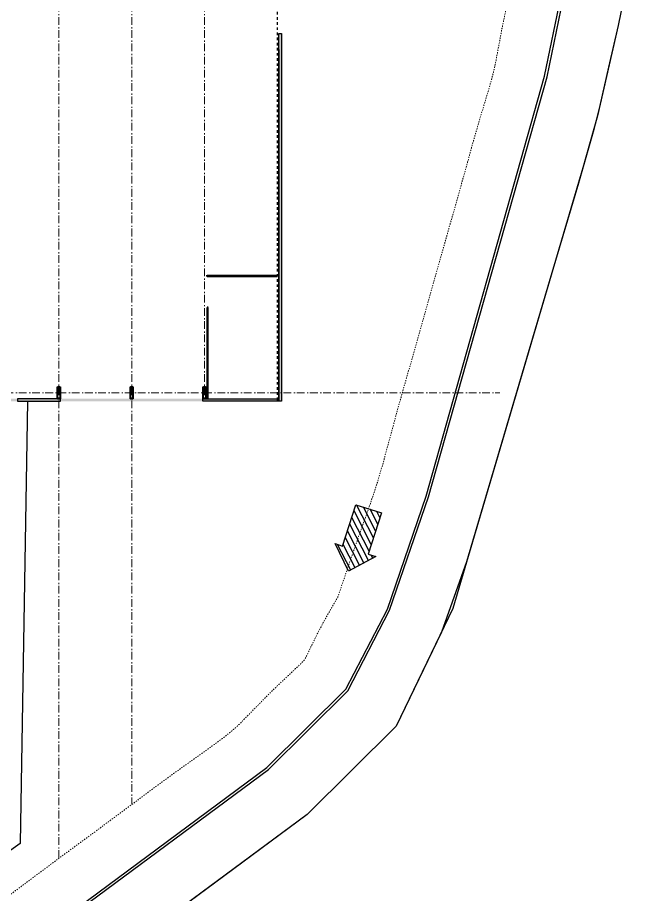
# Model space of a CAD drawing. Header units: millimetres. Extents: x 199 to 443, y 158 to 366.
# Drawn here: x 392.3 to 443.3, y 235.1 to 306.2 of the extents above; entities that cross this region are included whole.
import ezdxf

# ---------------------------------------------------------------- set-up
doc = ezdxf.new("R2010")
doc.units = ezdxf.units.MM
for name, pattern in [('DASHDOT2', [12.7, 6.35, -3.175, 0, -3.175]), ('STYLE_01', [0.416641, 0.208282, -0.208359]), ('STYLE_12', [1.04164, 0.625, -0.208282, 0.069427, -0.138931])]:
    doc.linetypes.add(name, pattern=pattern)
for name, color, linetype in [('000 - MUROS', 252, 'Continuous'), ('Caminos', 8, 'Continuous'), ('COTAS', 121, 'Continuous'), ('Mobiliario', 8, 'Continuous')]:
    doc.layers.add(name, color=color, linetype=linetype)
for name, color, linetype, lineweight in [('Durlock', 212, 'Continuous', 50), ('Eje-Columnas', 252, 'STYLE_12', 5), ('Terreno', 8, 'DASHDOT2', 9)]:
    doc.layers.add(name, color=color, linetype=linetype, lineweight=lineweight)

msp = doc.modelspace()

# ---------------------------------------------------------------- hatches: boundary and pattern name
at = {"layer": '000 - MUROS'}
h = msp.add_hatch(color=256, dxfattribs=at)
h.dxf.hatch_style = 1
h.paths.add_polyline_path([(413.365, 285.27), (407.697, 285.27), (407.697, 285.17), (413.365, 285.17)])
h.paths.add_polyline_path([(407.797, 282.67), (407.697, 282.67), (407.697, 275.262), (407.797, 275.262)])
at = {"layer": 'Caminos'}
h = msp.add_hatch(dxfattribs=at)
h.set_pattern_fill('ANSI31', color=256, scale=3.24087, angle=72.16417, style=0)
h.set_pattern_definition([(117.164174, (-1085.7932, -2322.943), (-0.36042605, -0.18494903), [])])
h.paths.add_polyline_path([(419.166, 261.285), (418.067, 263.521), (418.684, 263.323), (419.761, 266.671), (421.823, 266.008), (420.746, 262.659), (421.363, 262.461)])
at = {"layer": 'Mobiliario', "transparency": 33554687}
h = msp.add_hatch(color=256, dxfattribs=at)
h.dxf.hatch_style = 1
h.paths.add_polyline_path([(405.367, 350.262), (413.517, 350.262), (413.517, 350.064), (405.367, 350.064)])
h.paths.add_polyline_path([(342.467, 350.262), (404.167, 350.262), (404.167, 350.063), (342.467, 350.062)])
h.paths.add_polyline_path([(413.517, 350.262), (413.717, 350.262), (413.717, 331.412), (413.517, 331.412)])
h.paths.add_polyline_path([(413.717, 328.558), (413.517, 328.558), (413.517, 319.751), (413.717, 319.751)])
h.paths.add_polyline_path([(413.717, 319.251), (413.517, 319.251), (413.517, 317.821), (413.717, 317.821)])
h.paths.add_polyline_path([(413.717, 317.321), (413.517, 317.321), (413.517, 314.762), (413.717, 314.762)])
h.paths.add_polyline_path([(413.517, 310.451), (413.717, 310.451), (413.717, 314.262), (413.517, 314.262)])
h.paths.add_polyline_path([(413.717, 308.451), (413.517, 308.451), (413.517, 306.858), (413.717, 306.858)])
h.paths.add_polyline_path([(413.517, 304.858), (413.717, 304.858), (413.717, 275.062), (413.517, 275.062)])
h = msp.add_hatch(color=256, dxfattribs=at)
h.dxf.hatch_style = 1
h.paths.add_polyline_path([(413.517, 275.262), (277.28, 275.262), (277.28, 275.066), (413.517, 275.066)])

# ---------------------------------------------------------------- linework, layer by layer
at = {"layer": '000 - MUROS', "color": 8, "linetype": 'STYLE_01'}
msp.add_line((413.392, 275.16), (413.392, 312.66), dxfattribs=at)
at = {"layer": '000 - MUROS'}
for p, q in [((407.697, 285.27), (413.365, 285.27)), ((407.697, 285.17), (413.365, 285.17)), ((407.697, 275.262), (407.697, 282.67)), ((407.797, 275.262), (407.797, 282.67))]:
    msp.add_line(p, q, dxfattribs=at)
msp.add_lwpolyline([(413.517, 304.858), (413.717, 304.858), (413.717, 275.062), (413.517, 275.062)], close=True, dxfattribs=at)
for points in [[(413.517, 303.562), (413.517, 275.062)], [(413.717, 303.562), (413.717, 275.062)], [(413.717, 276.262), (413.717, 275.062), (407.366, 275.062), (407.366, 275.262), (413.517, 275.262), (413.517, 276.262)]]:
    msp.add_lwpolyline(points, dxfattribs=at)
at = {"layer": '000 - MUROS', "color": 8}
for points in [[(395.567, 276.23), (395.592, 276.23), (395.592, 275.26), (395.567, 275.26)], [(395.792, 276.23), (395.817, 276.23), (395.817, 275.26), (395.792, 275.26)], [(401.466, 276.23), (401.491, 276.23), (401.491, 275.26), (401.466, 275.26)], [(401.691, 276.23), (401.716, 276.23), (401.716, 275.26), (401.691, 275.26)], [(407.366, 276.23), (407.391, 276.23), (407.391, 275.26), (407.366, 275.26)], [(407.591, 276.23), (407.616, 276.23), (407.616, 275.26), (407.591, 275.26)]]:
    msp.add_lwpolyline(points, close=True, dxfattribs=at)
at = {"layer": '000 - MUROS'}
for points in [[(395.642, 276.138), (395.642, 276.13), (395.597, 276.13, -0.414214), (395.592, 276.135), (395.592, 276.225, -0.414214), (395.597, 276.23), (395.787, 276.23, -0.414214), (395.792, 276.225), (395.792, 276.135, -0.414214), (395.787, 276.13), (395.742, 276.13), (395.742, 276.138), (395.779, 276.138, 0.414214), (395.784, 276.143), (395.784, 276.217, 0.414214), (395.779, 276.222), (395.605, 276.222, 0.414214), (395.6, 276.217), (395.6, 276.143, 0.414214), (395.605, 276.138)], [(401.541, 276.138), (401.541, 276.13), (401.496, 276.13, -0.414214), (401.491, 276.135), (401.491, 276.225, -0.414214), (401.496, 276.23), (401.686, 276.23, -0.414214), (401.691, 276.225), (401.691, 276.135, -0.414214), (401.686, 276.13), (401.641, 276.13), (401.641, 276.138), (401.678, 276.138, 0.414214), (401.683, 276.143), (401.683, 276.217, 0.414214), (401.678, 276.222), (401.504, 276.222, 0.414214), (401.499, 276.217), (401.499, 276.143, 0.414214), (401.504, 276.138)], [(407.441, 276.138), (407.441, 276.13), (407.396, 276.13, -0.414214), (407.391, 276.135), (407.391, 276.225, -0.414214), (407.396, 276.23), (407.586, 276.23, -0.414214), (407.591, 276.225), (407.591, 276.135, -0.414214), (407.586, 276.13), (407.541, 276.13), (407.541, 276.138), (407.578, 276.138, 0.414214), (407.583, 276.143), (407.583, 276.217, 0.414214), (407.578, 276.222), (407.404, 276.222, 0.414214), (407.399, 276.217), (407.399, 276.143, 0.414214), (407.404, 276.138)], [(395.642, 275.352), (395.642, 275.36), (395.597, 275.36, 0.414214), (395.592, 275.355), (395.592, 275.265, 0.414214), (395.597, 275.26), (395.787, 275.26, 0.414214), (395.792, 275.265), (395.792, 275.355, 0.414214), (395.787, 275.36), (395.742, 275.36), (395.742, 275.352), (395.779, 275.352, -0.414214), (395.784, 275.347), (395.784, 275.273, -0.414214), (395.779, 275.268), (395.605, 275.268, -0.414214), (395.6, 275.273), (395.6, 275.347, -0.414214), (395.605, 275.352)], [(401.541, 275.352), (401.541, 275.36), (401.496, 275.36, 0.414214), (401.491, 275.355), (401.491, 275.265, 0.414214), (401.496, 275.26), (401.686, 275.26, 0.414214), (401.691, 275.265), (401.691, 275.355, 0.414214), (401.686, 275.36), (401.641, 275.36), (401.641, 275.352), (401.678, 275.352, -0.414214), (401.683, 275.347), (401.683, 275.273, -0.414214), (401.678, 275.268), (401.504, 275.268, -0.414214), (401.499, 275.273), (401.499, 275.347, -0.414214), (401.504, 275.352)], [(407.441, 275.352), (407.441, 275.36), (407.396, 275.36, 0.414214), (407.391, 275.355), (407.391, 275.265, 0.414214), (407.396, 275.26), (407.586, 275.26, 0.414214), (407.591, 275.265), (407.591, 275.355, 0.414214), (407.586, 275.36), (407.541, 275.36), (407.541, 275.352), (407.578, 275.352, -0.414214), (407.583, 275.347), (407.583, 275.273, -0.414214), (407.578, 275.268), (407.404, 275.268, -0.414214), (407.399, 275.273), (407.399, 275.347, -0.414214), (407.404, 275.352)]]:
    msp.add_lwpolyline(points, format="xyb", close=True, dxfattribs=at)
at = {"layer": 'Caminos'}
for p, q in [((435.046, 301.411), (438.277, 317.167)), ((435.241, 301.363), (438.478, 317.15)), ((425.453, 267.365), (435.046, 301.411)), ((425.644, 267.306), (435.241, 301.363)), ((422.305, 258.213), (425.453, 267.365)), ((422.49, 258.134), (425.644, 267.306)), ((418.93, 251.709), (422.305, 258.213)), ((419.093, 251.589), (422.49, 258.134)), ((412.545, 245.359), (418.93, 251.709)), ((412.676, 245.207), (419.093, 251.589)), ((389.58, 228.358), (412.545, 245.359)), ((389.707, 228.202), (412.676, 245.207))]:
    msp.add_line(p, q, dxfattribs=at)
msp.add_lwpolyline([(419.166, 261.285), (418.067, 263.521), (418.684, 263.323), (419.761, 266.671), (421.823, 266.008), (420.746, 262.659), (421.363, 262.461)], close=True, dxfattribs=at)
at = {"layer": 'COTAS', "color": 1}
msp.add_lwpolyline([(439.701, 362.113), (439.907, 352.593), (440.131, 350.653), (441.178, 341.142), (442.184, 332.41), (442.948, 325.802), (443.048, 323.967), (443.089, 322.773), (443.14, 321.267), (443.236, 318.451), (443.295, 316.744), (440.991, 305.509), (439.335, 298.193), (438.145, 293.973), (427.61, 258.263), (423.009, 248.713), (415.813, 241.557), (409.033, 236.538), (398.336, 228.618), (394.148, 225.518), (392.743, 224.478), (392.269, 224.053), (391.26, 223.149), (316.708, 158.801)], dxfattribs=at)
at = {"layer": 'COTAS'}
for points in [[(442.509, 312.911), (440.991, 305.509), (440.226, 302.13), (439.527, 299.043), (439.027, 297.1), (437.779, 292.731), (435.633, 285.456), (433.724, 278.985), (431.103, 270.101), (428.723, 262.037), (426.68, 256.333), (423.009, 248.713), (415.813, 241.557), (392.763, 224.496)], [(393.152, 275.062), (392.569, 239.219), (390.143, 237.495)]]:
    msp.add_lwpolyline(points, dxfattribs=at)
msp.add_lwpolyline([(392.345, 275.062), (395.817, 275.062), (395.817, 275.26), (392.345, 275.26)], close=True, dxfattribs=at)
at = {"layer": 'Durlock'}
for p, q in [((407.697, 285.17), (407.697, 285.27)), ((407.697, 282.67), (407.797, 282.67))]:
    msp.add_line(p, q, dxfattribs=at)
at = {"layer": 'Eje-Columnas'}
for points in [[(395.692, 349.094), (395.692, 238.001)], [(401.592, 349.094), (401.592, 242.368)], [(407.492, 349.094), (407.492, 275.062)], [(283.083, 275.745), (431.417, 275.745)]]:
    msp.add_lwpolyline(points, dxfattribs=at)
at = {"layer": 'Terreno', "color": 1, "linetype": 'STYLE_01', "ltscale": 0.1}
for points, knots in [([(434.183, 317.248), (434.13, 317.043), (434.059, 316.775), (433.933, 316.288), (433.89, 316.119), (433.809, 315.794), (433.774, 315.649), (433.706, 315.365), (433.673, 315.226), (433.578, 314.813), (433.519, 314.545), (433.351, 313.766), (433.253, 313.28), (433.078, 312.388), (433.001, 311.982), (432.87, 311.296), (432.814, 311.007), (432.73, 310.58), (432.7, 310.429), (432.64, 310.136), (432.608, 309.984), (432.508, 309.512), (432.434, 309.176), (432.195, 308.1), (432.013, 307.296), (431.772, 306.159), (431.72, 305.911), (431.617, 305.399), (431.563, 305.129), (431.467, 304.625), (431.422, 304.386), (431.298, 303.713), (431.226, 303.318), (431.12, 302.763), (431.082, 302.569), (431.023, 302.283), (431.001, 302.179), (430.963, 302.009), (430.948, 301.942), (430.913, 301.794), (430.894, 301.716), (430.832, 301.47), (430.784, 301.289), (430.623, 300.702), (430.489, 300.246), (430.185, 299.235), (430.017, 298.686), (429.751, 297.794), (429.667, 297.507), (429.504, 296.946), (429.424, 296.669), (429.19, 295.846), (429.04, 295.311), (428.735, 294.216), (428.581, 293.658), (428.336, 292.777), (428.242, 292.443), (428.052, 291.765), (427.956, 291.424), (427.666, 290.398), (427.47, 289.707), (426.988, 288.01), (426.7, 286.997), (426.133, 284.988), (425.85, 283.986), (425.15, 281.503), (424.732, 280.024), (424.162, 278.013), (424.009, 277.474), (423.699, 276.378), (423.542, 275.823), (423.236, 274.732), (423.087, 274.198), (422.845, 273.314), (422.75, 272.966), (422.427, 271.77), (422.215, 270.976), (421.861, 269.703), (421.714, 269.193), (421.514, 268.539), (421.459, 268.362), (421.261, 267.744), (421.104, 267.278), (420.686, 266.069), (420.407, 265.292), (420.01, 264.174), (419.912, 263.896), (419.719, 263.346), (419.623, 263.071), (419.336, 262.249), (419.148, 261.703), (418.741, 260.513), (418.524, 259.871), (418.309, 259.231)], [70.471438, 70.471438, 70.471438, 70.471438, 71.307687, 71.307687, 71.697152, 71.697152, 72.000108, 72.000108, 72.303065, 72.303065, 72.908979, 72.908979, 74.120806, 74.120806, 75.291217, 75.291217, 76.26043, 76.26043, 76.842396, 76.842396, 77.424361, 77.424361, 78.588292, 78.588292, 80.916153, 80.916153, 81.543144, 81.543144, 82.179133, 82.179133, 82.815122, 82.815122, 84.087101, 84.087101, 84.903371, 84.903371, 85.451879, 85.451879, 85.896329, 85.896329, 86.340779, 86.340779, 87.22968, 87.22968, 89.007481, 89.007481, 90.693905, 90.693905, 91.480996, 91.480996, 92.268088, 92.268088, 93.84227, 93.84227, 95.572092, 95.572092, 96.660526, 96.660526, 97.748959, 97.748959, 99.925826, 99.925826, 103.040937, 103.040937, 106.156048, 106.156048, 110.784604, 110.784604, 112.472569, 112.472569, 114.160535, 114.160535, 115.744137, 115.744137, 116.745932, 116.745932, 119.320918, 119.320918, 121.285546, 121.285546, 122.067223, 122.067223, 123.892711, 123.892711, 126.484634, 126.484634, 127.31097, 127.31097, 128.137307, 128.137307, 129.789981, 129.789981, 131.750246, 131.750246, 131.750246, 131.750246]), ([(418.309, 259.231), (418.244, 259.113), (418.137, 258.923), (417.894, 258.502), (417.785, 258.313), (417.562, 257.924), (417.455, 257.735), (417.213, 257.301), (417.076, 257.052), (416.644, 256.236), (416.409, 255.761), (416.024, 254.972), (415.873, 254.655), (415.69, 254.28), (415.634, 254.169), (415.593, 254.087)], [134.388186, 134.388186, 134.388186, 134.388186, 135.370666, 135.370666, 135.985839, 135.985839, 136.471382, 136.471382, 137.004208, 137.004208, 138.069859, 138.069859, 139.13551, 139.13551, 139.776299, 139.776299, 139.776299, 139.776299]), ([(415.593, 254.087), (415.49, 253.979), (415.305, 253.795), (414.763, 253.28), (414.407, 252.95), (413.78, 252.36), (413.572, 252.163), (413.199, 251.804), (413.039, 251.648), (412.737, 251.35), (412.593, 251.205), (412.177, 250.786), (411.925, 250.527), (411.234, 249.814), (410.862, 249.428), (410.445, 249.012), (410.335, 248.903), (410.145, 248.722), (410.067, 248.649), (409.979, 248.571), (409.957, 248.551), (409.898, 248.5), (409.864, 248.471), (409.762, 248.384), (409.684, 248.319), (409.525, 248.189), (409.442, 248.121), (409.18, 247.913), (408.99, 247.765), (408.373, 247.298), (407.898, 246.954), (406.914, 246.25), (406.42, 245.902), (405.654, 245.357), (405.412, 245.185), (404.666, 244.648), (404.181, 244.293), (403.243, 243.601), (402.789, 243.263), (401.844, 242.557), (401.357, 242.193), (400.274, 241.386), (399.648, 240.923), (398.368, 239.979), (397.721, 239.502), (396.421, 238.541), (395.766, 238.057), (394.777, 237.322), (394.445, 237.075), (393.446, 236.33), (392.805, 235.848), (391.572, 234.93), (390.979, 234.492), (390.26, 233.972), (390.117, 233.869), (389.79, 233.634), (389.611, 233.506), (389.028, 233.086), (388.579, 232.76), (387.928, 232.263), (387.775, 232.145), (387.52, 231.944), (387.42, 231.864), (387.114, 231.619), (386.931, 231.469), (386.679, 231.26), (386.594, 231.189), (386.422, 231.044), (386.336, 230.972), (386.081, 230.756), (385.913, 230.613), (385.418, 230.186), (385.097, 229.904), (384.16, 229.071), (383.569, 228.531), (382.47, 227.514), (381.958, 227.034), (380.932, 226.077), (380.434, 225.613), (379.404, 224.666), (378.881, 224.189), (377.289, 222.748), (376.199, 221.773), (373.614, 219.457), (372.142, 218.136), (369.203, 215.494), (367.736, 214.172), (364.641, 211.382), (363.019, 209.916), (359.791, 207.008), (358.185, 205.563), (355.703, 203.348), (354.824, 202.567), (353.05, 200.994), (352.157, 200.204), (349.463, 197.822), (347.649, 196.216), (345.259, 194.077), (344.692, 193.568), (342.991, 192.034), (341.879, 191.022), (339.696, 189.039), (338.623, 188.067), (336.708, 186.352), (335.86, 185.602), (334.374, 184.308), (333.733, 183.758), (332.611, 182.812), (332.13, 182.411), (331.147, 181.606), (330.649, 181.202), (329.136, 179.99), (328.101, 179.178), (325.823, 177.415), (324.574, 176.461), (322.217, 174.667), (321.116, 173.828), (317.744, 171.25), (315.455, 169.483), (312.84, 167.415), (312.523, 167.163), (312.205, 166.91)], [144.113521, 144.113521, 144.113521, 144.113521, 145.642696, 145.642696, 147.171872, 147.171872, 147.851549, 147.851549, 148.309987, 148.309987, 148.768426, 148.768426, 149.685302, 149.685302, 151.519055, 151.519055, 152.319616, 152.319616, 153.119532, 153.119532, 153.44319, 153.44319, 153.766847, 153.766847, 154.310579, 154.310579, 154.854312, 154.854312, 155.941778, 155.941778, 158.116709, 158.116709, 159.95415, 159.95415, 160.761625, 160.761625, 162.376574, 162.376574, 163.991524, 163.991524, 165.835983, 165.835983, 168.237871, 168.237871, 170.639758, 170.639758, 173.041646, 173.041646, 174.249489, 174.249489, 176.665176, 176.665176, 179.080862, 179.080862, 179.706822, 179.706822, 180.332782, 180.332782, 181.584702, 181.584702, 181.953882, 181.953882, 182.185391, 182.185391, 182.648408, 182.648408, 182.911542, 182.911542, 183.174676, 183.174676, 183.700944, 183.700944, 184.753481, 184.753481, 186.858554, 186.858554, 188.886619, 188.886619, 191.121985, 191.121985, 193.357352, 193.357352, 197.828085, 197.828085, 203.730984, 203.730984, 209.633883, 209.633883, 216.187766, 216.187766, 222.741648, 222.741648, 226.333128, 226.333128, 229.924608, 229.924608, 237.107567, 237.107567, 239.333244, 239.333244, 243.784596, 243.784596, 248.235948, 248.235948, 251.842119, 251.842119, 254.611212, 254.611212, 256.708618, 256.708618, 258.806024, 258.806024, 263.000837, 263.000837, 267.835136, 267.835136, 271.939119, 271.939119, 280.366186, 280.366186, 281.530417, 281.530417, 281.530417, 281.530417])]:
    msp.add_open_spline(points, degree=3, knots=knots, dxfattribs=at)

doc.saveas('drawing.dxf')
